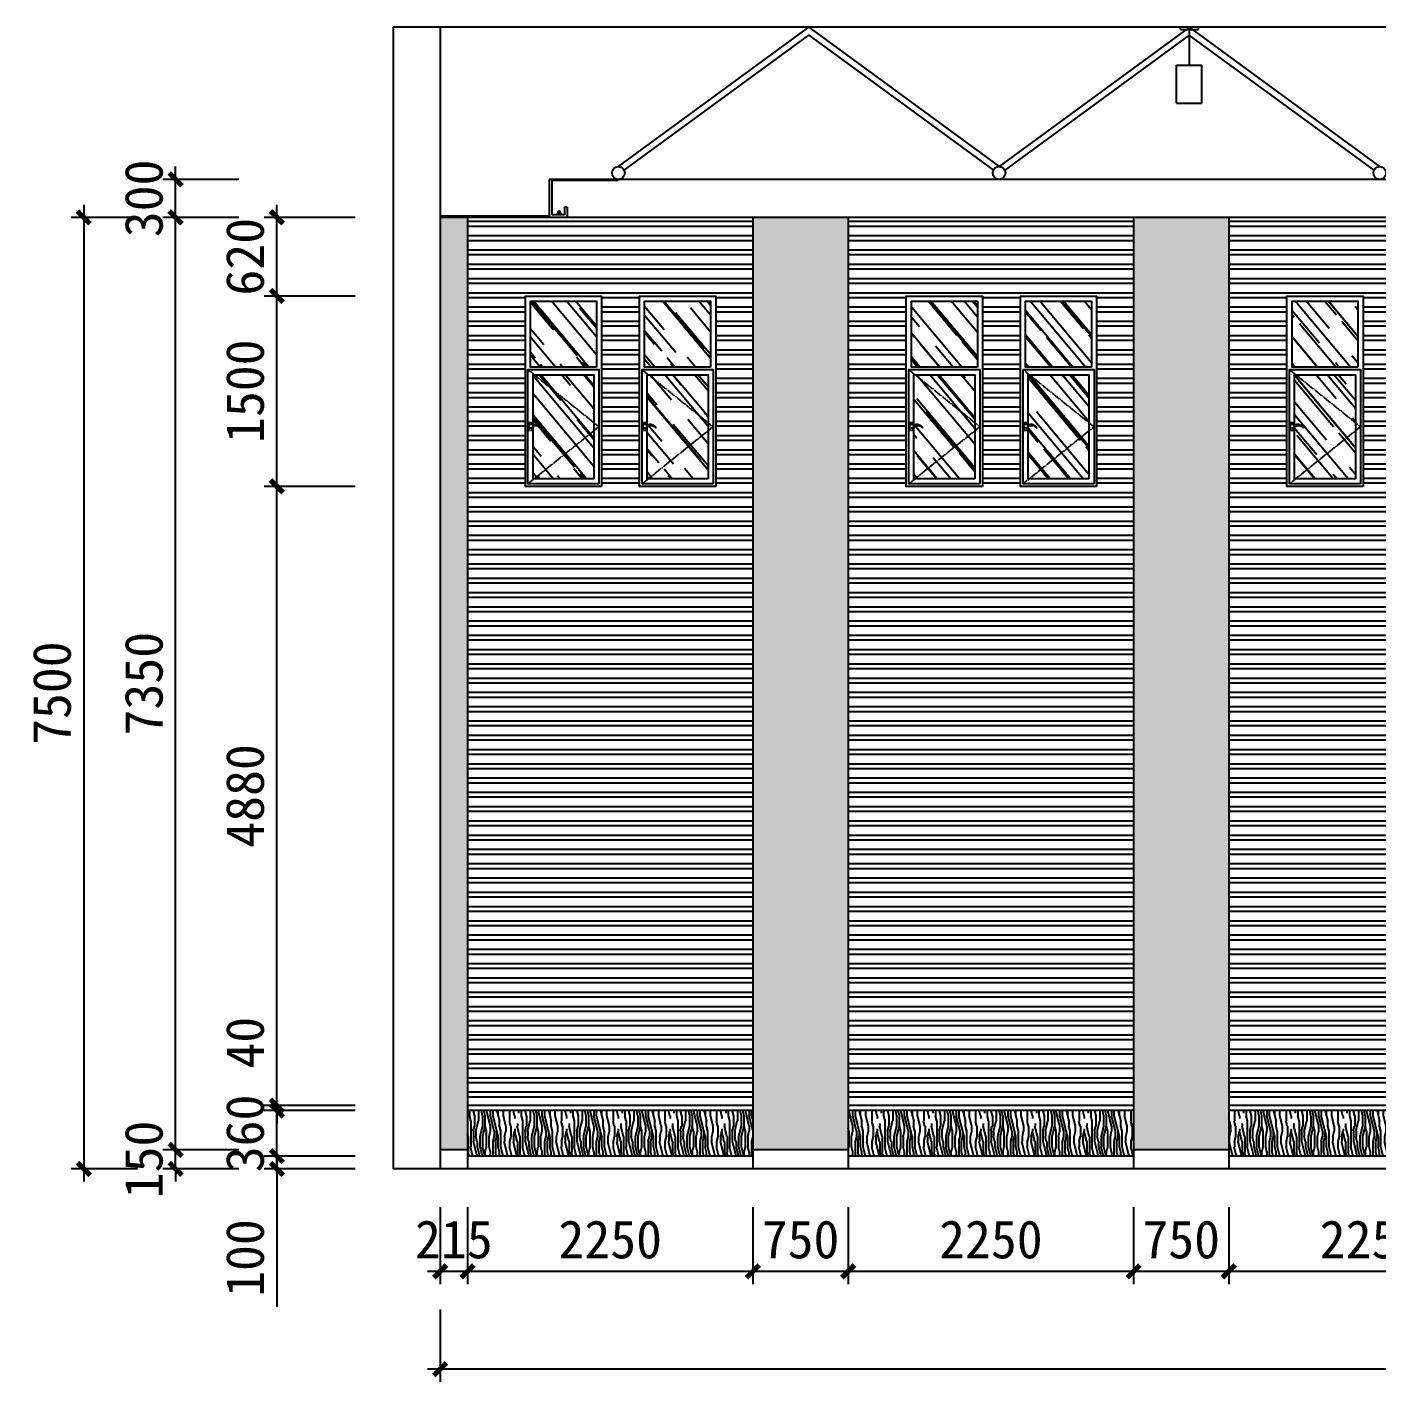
# Model space of a CAD drawing. Header units: millimetres. Extents: x -150677 to 588340, y -254013 to 149700.
# Drawn here: x 193259 to 203897, y -31432 to -20754 of the extents above; entities that cross this region are included whole.
import ezdxf

# ---------------------------------------------------------------- set-up
doc = ezdxf.new("R2010")
doc.units = ezdxf.units.MM
doc.header["$LTSCALE"] = 10
doc.header["$MEASUREMENT"] = 0
doc.linetypes.add('DASH', pattern=[0.35, 0.25, -0.1])
doc.linetypes.add('HIDDEN', pattern=[0.375, 0.25, -0.125])
for name, color, linetype in [('2-Ba顶面轮廓', 4, 'Continuous'), ('2-Da地拼', 4, 'Continuous'), ('9-ELa粗', 2, 'Continuous'), ('9-ELd细', 8, 'Continuous'), ('9-ELf填充', 251, 'Continuous'), ('ceiling-light', 2, 'Continuous'), ('E-Elevation(立面图层)', 134, 'Continuous'), ('HAT【填充】', 8, 'Continuous')]:
    doc.layers.add(name, color=color, linetype=linetype)
doc.styles.get("Standard").update_dxf_attribs({"font": ''})
doc.styles.get('Standard').set_extended_font_data('SimSun')
doc.dimstyles.new('DIMN100', dxfattribs={"dimtxt": 300, "dimasz": 100, "dimexe": 100, "dimexo": 300, "dimgap": 100, "dimtad": 1, "dimdec": 0, "dimtxsty": 'Standard', "dimblk": 'ARCHTICK', "dimcen": 2.5, "dimdle": 100, "dimclrd": 8, "dimclre": 8, "dimclrt": 96, "dimadec": 0, "dimazin": 0, "dimtfac": 1, "dimtdec": 0, "dimtmove": 0, "dimatfit": 3, "dimldrblk": 'DOT', "dimfxl": 100, "dimarcsym": 0})

# ---------------------------------------------------------------- blocks, each defined once
blk = doc.blocks.new('A$C03C100C5')
at = {"color": 8, "linetype": 'HIDDEN', "ltscale": 0.001}
for p, q in [((2, 23, 0), (28, 23, 0)), ((15, 12, 0), (15, 34, 0))]:
    blk.add_line(p, q, dxfattribs=at)
at = {"ltscale": 0.2}
for p, q in [((5, 23, 0), (5, 11, 0)), ((25, 23, 0), (25, 11, 0))]:
    blk.add_line(p, q, dxfattribs=at)
at = {"ltscale": 0.2, "elevation": 0}
blk.add_lwpolyline([(30, 0), (30, 11), (0, 11), (0, 0)], close=True, dxfattribs=at)
at = {"ltscale": 0.2}
blk.add_circle((15, 23, 0), 7.88, dxfattribs=at)
blk.add_arc((15, 23, 0), 9.63, 356.8047, 183.1953, dxfattribs=at)
blk = doc.blocks.new('A$C68075832')
at = {"layer": 'E-Elevation(立面图层)', "color": 251, "ltscale": 200}
for p, q in [((-172, 1200), (-32, 1200)), ((-172, 1180), (-172, 1200)), ((-32, 1180), (-172, 1180)), ((-102, 900), (-102, 1180)), ((-32, 1180), (-32, 1200))]:
    blk.add_line(p, q, dxfattribs=at)
at = {"layer": 'E-Elevation(立面图层)', "ltscale": 200}
for p, q in [((0, 900), (-199, 900)), ((-199, 600), (-199, 900)), ((0, 600), (0, 900)), ((0, 600), (-199, 600))]:
    blk.add_line(p, q, dxfattribs=at)
blk = doc.blocks.new('A$C3D6C2CD6')
h = blk.add_hatch()
h.set_pattern_fill('木材', color=251, scale=50, style=0)
h.set_pattern_definition([(50, (40, 940), (129.62, 465.617), [3000, -400, 1000, -200]), (50, (306, 1040), (-332.33, 17.77), [600, -66, 1200, -150]), (50, (140, 1110), (565.85, 882.82), [1600, -280, 800, -200])])
h.paths.add_polyline_path([(40, 940), (560, 940), (560, 1460), (40, 1460)])
h = blk.add_hatch()
h.set_pattern_fill('木材', color=251, scale=50, style=0)
h.set_pattern_definition([(50, (60, 60), (129.618, 465.617), [3000, -400, 1000, -200]), (50, (326, 160), (-332.325, 17.77), [600, -66, 1200, -150]), (50, (160, 230), (565.85, 882.82), [1600, -280, 800, -200])])
h.paths.add_polyline_path([(60, 60), (540, 60), (540, 880), (60, 880)])
at = {"color": 8, "linetype": 'DASH'}
for points in [[(580, 920), (20, 470), (580, 20)], [(545, 485), (545, 502), (575, 502), (575, 442), (545, 442), (545, 466)]]:
    blk.add_lwpolyline(points, dxfattribs=at)
blk.add_lwpolyline([(543, 482, -0.472973), (570, 486, -1.045197), (547, 464, 0.471233), (471, 460, -0.474255), (543, 482, -0.303304)], format="xyb", dxfattribs=at)
at = {"layer": '2-Ba顶面轮廓'}
blk.add_lwpolyline([(0, 0), (600, 0), (600, 1500), (0, 1500)], close=True, dxfattribs=at)
at = {"layer": '9-ELd细'}
for points in [[(40, 940), (560, 940), (560, 1460), (40, 1460)], [(20, 20), (580, 20), (580, 920), (20, 920)], [(60, 60), (540, 60), (540, 880), (60, 880)]]:
    blk.add_lwpolyline(points, close=True, dxfattribs=at)
blk = doc.blocks.new('A$C16496DF1')
at = {"layer": '9-ELf填充'}
h = blk.add_hatch(dxfattribs=at)
h.set_pattern_fill('ANSI32', color=251, scale=300, angle=135, style=0)
h.set_pattern_definition([(180, (1326, 400), (-2e-14, -112.5), []), (180, (1288.5, 437.5), (-2e-14, -112.5), [])])
h.paths.add_polyline_path([(0, 7400), (-100, 7400), (-100, 400), (0, 400)])
h.paths.add_polyline_path([(2150, 7400), (2050, 7400), (2050, 400), (2150, 400)])
h.paths.add_polyline_path([(2050, 7400), (0, 7400), (0, 400), (2050, 400)])
h.paths.add_polyline_path([(1092, 5280), (1092, 6780), (1692, 6780), (1692, 5280)], flags=16)
h.paths.add_polyline_path([(792, 5280), (192, 5280), (192, 6780), (792, 6780)], flags=16)
at = {"layer": 'HAT【填充】'}
h = blk.add_hatch(dxfattribs=at)
h.set_pattern_fill('木纹', color=251, scale=20, angle=90, style=0)
h.set_pattern_definition([(90, (0, 0), (-408, 2e-14), [81.6, -122.4, 40.8, -163.2]), (90, (-10.2, 285.6), (-408, 2e-14), [81.6, -326.4]), (90, (-30.6, 244.8), (-408, 2e-14), [40.8, -367.2]), (90, (-40.8, 20.4), (-408, 2e-14), [20.4, -285.6, 20.4, -81.6]), (90, (-61.2, 163.2), (-408, 2e-14), [81.6, -122.4, 20.4, -183.6]), (90, (-71.4, 61.2), (-408, 2e-14), [61.2, -346.8]), (90, (-81.6, 163.2), (-408, 2e-14), [122.4, -285.6]), (90, (-91.8, 40.8), (-408, 2e-14), [81.6, -326.4]), (90, (-102, 204), (-408, 2e-14), [204, -204]), (90, (-122.4, 81.6), (-408, 2e-14), [40.8, -122.4, 81.6, -163.2]), (90, (-132.6, 367.2), (-408, 2e-14), [81.6, -326.4]), (90, (-142.8, 285.6), (-408, 2e-14), [40.8, -367.2]), (90, (-153, 204), (-408, 2e-14), [40.8, -367.2]), (90, (-163.2, 1e-14), (-408, 2e-14), [81.6, -326.4]), (90, (-173.4, 204), (-408, 2e-14), [81.6, -326.4]), (90, (-193.8, 204), (-408, 2e-14), [81.6, -81.6, 81.6, -163.2]), (90, (-214.2, 122.4), (-408, 2e-14), [40.8, -204, 81.6, -81.6]), (90, (-224.4, 204), (-408, 2e-14), [122.4, -285.6]), (90, (-244.8, 204), (-408, 2e-14), [81.6, -326.4]), (90, (-255, 40.8), (-408, 2e-14), [122.4, -163.2, 40.8, -81.6]), (90, (-275.4, 40.8), (-408, 2e-14), [204, -204]), (90, (-285.6, 285.6), (-408, 2e-14), [40.8, -367.2]), (90, (-295.8, 163.2), (-408, 2e-14), [81.6, -326.4]), (90, (-306, 81.6), (-408, 2e-14), [40.8, -163.2, 40.8, -163.2]), (90, (-316.2, 40.8), (-408, 2e-14), [40.8, -122.4, 81.6, -163.2]), (90, (-326.4, 122.4), (-408, 2e-14), [40.8, -204, 40.8, -122.4]), (90, (-336.6, 204), (-408, 2e-14), [122.4, -285.6]), (90, (-357, 40.8), (-408, 2e-14), [81.6, -326.4]), (90, (-367.2, 244.8), (-408, 2e-14), [40.8, -367.2]), (90, (-377.4, 326.4), (-408, 2e-14), [40.8, -367.2]), (104.036, (-30.6, 285.6), (-1e-06, 408), [42.024, -1640.203]), (104.036, (-122.4, 326.4), (-1e-06, 408), [42.024, -1640.203]), (104.0362, (-367.2, 285.6), (-1e-06, 408), [42.024, -1640.203]), (104.0362, (-214.2, 163.2), (-1e-06, 408), [42.024, -1640.203]), (104.0362, (-275.4, 244.8), (-1e-06, 408), [42.024, -1640.203]), (104.0362, (-244.8, 285.6), (-1e-06, 408), [42.024, -1640.203]), (104.0362, (-316.2, 81.6), (-1e-06, 408), [42.024, -1640.203]), (104.0362, (-295.8, 244.8), (-1e-06, 408), [42.024, -1640.203]), (104.036, (-142.8, 326.4), (-1e-06, 408), [84.05, -1598.18]), (104.0362, (-173.4, 285.6), (-1e-06, 408), [84.05, -1598.18]), (104.0362, (-193.8, 285.6), (-1e-06, 408), [84.05, -1598.18]), (255.964, (-61.2, 163.2), (-1e-08, -408), [42.024, -84.048, 42.024, -1514.13]), (255.964, (-122.4, 81.6), (-1e-08, -408), [42.024, -1640.203]), (255.9638, (-306, 81.6), (-1e-08, -408), [84.05, -1598.18]), (284.036, (-10.2, 285.6), (1e-06, -408), [42.024, -1640.203]), (75.964, (-10.2, 367.2), (1e-08, 408), [42.024, -1640.203]), (75.964, (-153, 244.8), (1e-08, 408), [42.024, -1640.203]), (75.9638, (-224.4, 326.4), (1e-08, 408), [42.024, -1640.203]), (75.9638, (-255, 163.2), (1e-08, 408), [42.024, -1640.203]), (75.9638, (-306, 122.4), (1e-08, 408), [42.024, -1640.203]), (75.9638, (-326.4, 163.2), (1e-08, 408), [42.024, -1640.203]), (75.9638, (-255, 163.2), (1e-08, 408), [42.024, -1640.203]), (75.9638, (-316.2, 285.6), (1e-08, 408), [168.096, -1514.13]), (75.964, (-40.8, 40.8), (1e-08, 408), [168.096, -1514.13]), (75.964, (-71.4, 81.6), (1e-08, 408), [168.096, -1514.13]), (75.964, (-91.8, 122.4), (1e-08, 408), [42.024, -84.048, 84.048, -1472.107]), (75.964, (-122.4, 122.4), (1e-08, 408), [84.048, -84.048, 84.048, -1430.083]), (75.9638, (-163.2, 81.6), (1e-08, 408), [168.096, -1514.13]), (75.9638, (-193.8, 40.8), (1e-08, 408), [168.096, -1514.13]), (75.9638, (-214.2, 40.8), (1e-08, 408), [168.096, -1514.13]), (75.9638, (-336.6, 326.4), (1e-08, 408), [42.024, -1640.203]), (75.9638, (-377.4, 367.2), (-8e-05, 408), [84.048, -1598.18]), (75.9638, (-357, 122.4), (-8e-05, 408), [84.048, -1598.18]), (75.964, (5e-15, 81.6), (-7e-06, 408), [168.096, -1514.13]), (75.9638, (-285.6, 326.4), (-7e-06, 408), [126.07, -1556.155]), (75.9638, (-255, 367.2), (-7e-06, 408), [252.144, -1430.083])])
h.paths.add_polyline_path([(2150, 360), (2050, 360), (2050, 0), (2150, 0)])
h.paths.add_polyline_path([(0, 360), (-100, 360), (-100, 0), (0, 0)])
h.paths.add_polyline_path([(2050, 360), (0, 360), (0, 0), (2050, 0)])
at = {"layer": '2-Da地拼'}
for p, q in [((-100, 400), (2150, 400)), ((-100, 360), (2150, 360)), ((-100, 0), (2150, 0))]:
    blk.add_line(p, q, dxfattribs=at)
blk = doc.blocks.new('A$C26E901EB')
at = {"layer": '9-ELf填充'}
h = blk.add_hatch(dxfattribs=at)
h.set_pattern_fill('木纹02', color=256, scale=100, angle=90, style=0)
h.set_pattern_definition([(90, (77426.86, -29654), (-400, 2e-14), [80, -120, 40, -160]), (90, (77416.86, -29374), (-400, 2e-14), [80, -320]), (90, (77396.86, -29414), (-400, 2e-14), [40, -360]), (90, (77386.86, -29634), (-400, 2e-14), [20, -280, 20, -80]), (90, (77366.86, -29494), (-400, 2e-14), [80, -120, 20, -180]), (90, (77356.86, -29594), (-400, 2e-14), [60, -340]), (90, (77346.86, -29494), (-400, 2e-14), [120, -280]), (90, (77336.86, -29614), (-400, 2e-14), [80, -320]), (90, (77326.86, -29454), (-400, 2e-14), [200, -200]), (90, (77306.86, -29574), (-400, 2e-14), [40, -120, 80, -160]), (90, (77296.86, -29294), (-400, 2e-14), [80, -320]), (90, (77286.86, -29374), (-400, 2e-14), [40, -360]), (90, (77276.86, -29454), (-400, 2e-14), [40, -360]), (90, (77266.86, -29654), (-400, 2e-14), [80, -320]), (90, (77256.86, -29454), (-400, 2e-14), [80, -320]), (90, (77236.86, -29454), (-400, 2e-14), [80, -80, 80, -160]), (90, (77216.86, -29534), (-400, 2e-14), [40, -200, 80, -80]), (90, (77206.86, -29454), (-400, 2e-14), [120, -280]), (90, (77186.86, -29454), (-400, 2e-14), [80, -320]), (90, (77176.86, -29614), (-400, 2e-14), [120, -160, 40, -80]), (90, (77156.86, -29614), (-400, 2e-14), [200, -200]), (90, (77146.86, -29374), (-400, 2e-14), [40, -360]), (90, (77136.86, -29494), (-400, 2e-14), [80, -320]), (90, (77126.86, -29574), (-400, 2e-14), [40, -160, 40, -160]), (90, (77116.86, -29614), (-400, 2e-14), [40, -120, 80, -160]), (90, (77106.86, -29534), (-400, 2e-14), [40, -200, 40, -120]), (90, (77096.86, -29454), (-400, 2e-14), [120, -280]), (90, (77076.86, -29614), (-400, 2e-14), [80, -320]), (90, (77066.86, -29414), (-400, 2e-14), [40, -360]), (90, (77056.86, -29334), (-400, 2e-14), [40, -360]), (104.03624, (77396.86, -29374), (1e-08, 400), [41.2, -1608.0422]), (104.03624, (77306.86, -29334), (1e-08, 400), [41.2, -1608.0422]), (104.03624, (77066.86, -29374), (1e-08, 400), [41.2, -1608.0422]), (104.03624, (77216.86, -29494), (1e-08, 400), [41.2, -1608.0422]), (104.03624, (77156.86, -29414), (1e-08, 400), [41.2, -1608.0422]), (104.03624, (77186.86, -29374), (1e-08, 400), [41.2, -1608.0422]), (104.03624, (77116.86, -29574), (1e-08, 400), [41.2, -1608.0422]), (104.03624, (77136.86, -29414), (1e-08, 400), [41.2, -1608.0422]), (104.03624, (77286.86, -29334), (1e-08, 400), [82.4, -1566.8422]), (104.03624, (77256.86, -29374), (1e-08, 400), [82.4, -1566.8422]), (104.03624, (77236.86, -29374), (1e-08, 400), [82.4, -1566.8422]), (255.96376, (77366.86, -29494), (1e-08, -400), [41.2, -82.4, 41.2, -1484.4422]), (255.96376, (77306.86, -29574), (1e-08, -400), [41.2, -1608.0422]), (255.96376, (77126.86, -29574), (1e-08, -400), [82.4, -1566.8422]), (284.03624, (77416.86, -29374), (-1e-08, -400), [41.2, -1608.0422]), (75.96376, (77416.86, -29294), (-1e-08, 400), [41.2, -1608.0422]), (75.96376, (77276.86, -29414), (-1e-08, 400), [41.2, -1608.0422]), (75.96376, (77206.86, -29334), (-1e-08, 400), [41.2, -1608.0422]), (75.96376, (77176.86, -29494), (-1e-08, 400), [41.2, -1608.0422]), (75.96376, (77126.86, -29534), (-1e-08, 400), [41.2, -1608.0422]), (75.96376, (77106.86, -29494), (-1e-08, 400), [41.2, -1608.0422]), (75.96376, (77176.86, -29494), (-1e-08, 400), [41.2, -1608.0422]), (75.96376, (77116.86, -29374), (-1e-08, 400), [164.8, -1484.4422]), (75.96376, (77386.86, -29614), (-1e-08, 400), [164.8, -1484.4422]), (75.96376, (77356.86, -29574), (-1e-08, 400), [164.8, -1484.4422]), (75.96376, (77336.86, -29534), (-1e-08, 400), [41.2, -82.4, 82.4, -1443.2422]), (75.96376, (77306.86, -29534), (-1e-08, 400), [82.4, -82.4, 82.4, -1402.0422]), (75.96376, (77266.86, -29574), (-1e-08, 400), [164.8, -1484.4422]), (75.96376, (77236.86, -29614), (-1e-08, 400), [164.8, -1484.4422]), (75.96376, (77216.86, -29614), (-1e-08, 400), [164.8, -1484.4422]), (75.96376, (77096.86, -29334), (-1e-08, 400), [41.2, -1608.0422]), (75.96377, (77056.86, -29294), (-8e-05, 400), [82.4, -1566.8422]), (75.96377, (77076.86, -29534), (-8e-05, 400), [82.4, -1566.8422]), (75.96376, (77426.86, -29574), (-7e-06, 400), [164.8, -1484.4422]), (75.96376, (77146.86, -29334), (-7e-06, 400), [123.6, -1525.6422]), (75.96376, (77176.86, -29294), (-7e-06, 400), [247.2, -1402.0422])])
h.paths.add_polyline_path([(750, 0), (750, 7350), (0, 7350), (0, 0)])
at = {"layer": '2-Da地拼'}
blk.add_line((0, 0), (750, 0), dxfattribs=at)
blk = doc.blocks.new('_ArchTick')
at = {"color": 0, "linetype": 'ByBlock', "const_width": 0.4}
blk.add_lwpolyline([(-0.5, -0.5), (0.5, 0.5)], dxfattribs=at)
blk = doc.blocks.new('*D1305')
at = {"layer": '2-Ba顶面轮廓', "color": 8, "lineweight": -2, "transparency": 16777216}
for p, q in [((202729.14083, -30054), (202729.14083, -30661)), ((204979.14083, -30054), (204979.14083, -30661)), ((205079.14083, -30561), (202629.14083, -30561))]:
    blk.add_line(p, q, dxfattribs=at)
at = {"layer": 'Defpoints', "color": 0, "transparency": 16777216}
for p in [(202729.14083, -29754), (204979.14083, -29754), (202729.14083, -30561)]:
    blk.add_point(p, dxfattribs=at)
at = {"layer": '2-Ba顶面轮廓', "color": 8, "lineweight": -2, "transparency": 16777216, "xscale": 100, "yscale": 100, "zscale": 100, "rotation": 180}
blk.add_blockref('_ArchTick', (202729.14083, -30561), dxfattribs=at)
at = {"layer": '2-Ba顶面轮廓', "color": 8, "lineweight": -2, "transparency": 16777216, "xscale": 100, "yscale": 100, "zscale": 100}
blk.add_blockref('_ArchTick', (204979.14083, -30561), dxfattribs=at)
at = {"layer": '2-Ba顶面轮廓', "color": 96, "transparency": 16777216, "insert": (203854.14083, -30311), "char_height": 300, "attachment_point": 5}
blk.add_mtext('2250', dxfattribs=at)
blk = doc.blocks.new('_DOT')
at = {"color": 0, "linetype": 'ByBlock'}
blk.add_line((-0.35, 0), (-1, 0), dxfattribs=at)
at = {"color": 0, "linetype": 'ByBlock', "const_width": 0.35}
blk.add_lwpolyline([(-0.175, 0, 1), (0.175, 0, 1)], format="xyb", close=True, dxfattribs=at)
blk = doc.blocks.new('*D1306')
at = {"layer": '2-Ba顶面轮廓', "color": 8, "lineweight": -2, "transparency": 16777216}
for p, q in [((201979.14083, -30054), (201979.14083, -30661)), ((202729.14083, -30054), (202729.14083, -30661)), ((202829.14083, -30561), (201879.14083, -30561))]:
    blk.add_line(p, q, dxfattribs=at)
at = {"layer": 'Defpoints', "color": 0, "transparency": 16777216}
for p in [(201979.14083, -29754), (202729.14083, -29754), (201979.14083, -30561)]:
    blk.add_point(p, dxfattribs=at)
at = {"layer": '2-Ba顶面轮廓', "color": 8, "lineweight": -2, "transparency": 16777216, "xscale": 100, "yscale": 100, "zscale": 100, "rotation": 180}
blk.add_blockref('_ArchTick', (201979.14083, -30561), dxfattribs=at)
at = {"layer": '2-Ba顶面轮廓', "color": 8, "lineweight": -2, "transparency": 16777216, "xscale": 100, "yscale": 100, "zscale": 100}
blk.add_blockref('_ArchTick', (202729.14083, -30561), dxfattribs=at)
at = {"layer": '2-Ba顶面轮廓', "color": 96, "transparency": 16777216, "insert": (202354.14083, -30311), "char_height": 300, "attachment_point": 5}
blk.add_mtext('750', dxfattribs=at)
blk = doc.blocks.new('*D1307')
at = {"layer": '2-Ba顶面轮廓', "color": 8, "lineweight": -2, "transparency": 16777216}
for p, q in [((199729.14083, -30054), (199729.14083, -30661)), ((201979.14083, -30054), (201979.14083, -30661)), ((202079.14083, -30561), (199629.14083, -30561))]:
    blk.add_line(p, q, dxfattribs=at)
at = {"layer": 'Defpoints', "color": 0, "transparency": 16777216}
for p in [(199729.14083, -29754), (201979.14083, -29754), (199729.14083, -30561)]:
    blk.add_point(p, dxfattribs=at)
at = {"layer": '2-Ba顶面轮廓', "color": 8, "lineweight": -2, "transparency": 16777216, "xscale": 100, "yscale": 100, "zscale": 100, "rotation": 180}
blk.add_blockref('_ArchTick', (199729.14083, -30561), dxfattribs=at)
at = {"layer": '2-Ba顶面轮廓', "color": 8, "lineweight": -2, "transparency": 16777216, "xscale": 100, "yscale": 100, "zscale": 100}
blk.add_blockref('_ArchTick', (201979.14083, -30561), dxfattribs=at)
at = {"layer": '2-Ba顶面轮廓', "color": 96, "transparency": 16777216, "insert": (200854.14083, -30311), "char_height": 300, "attachment_point": 5}
blk.add_mtext('2250', dxfattribs=at)
blk = doc.blocks.new('*D1308')
at = {"layer": '2-Ba顶面轮廓', "color": 8, "lineweight": -2, "transparency": 16777216}
for p, q in [((198979.14083, -30054), (198979.14083, -30661)), ((199729.14083, -30054), (199729.14083, -30661)), ((199829.14083, -30561), (198879.14083, -30561))]:
    blk.add_line(p, q, dxfattribs=at)
at = {"layer": 'Defpoints', "color": 0, "transparency": 16777216}
for p in [(198979.14083, -29754), (199729.14083, -29754), (198979.14083, -30561)]:
    blk.add_point(p, dxfattribs=at)
at = {"layer": '2-Ba顶面轮廓', "color": 8, "lineweight": -2, "transparency": 16777216, "xscale": 100, "yscale": 100, "zscale": 100, "rotation": 180}
blk.add_blockref('_ArchTick', (198979.14083, -30561), dxfattribs=at)
at = {"layer": '2-Ba顶面轮廓', "color": 8, "lineweight": -2, "transparency": 16777216, "xscale": 100, "yscale": 100, "zscale": 100}
blk.add_blockref('_ArchTick', (199729.14083, -30561), dxfattribs=at)
at = {"layer": '2-Ba顶面轮廓', "color": 96, "transparency": 16777216, "insert": (199354.14083, -30311), "char_height": 300, "attachment_point": 5}
blk.add_mtext('750', dxfattribs=at)
blk = doc.blocks.new('*D1309')
at = {"layer": '2-Ba顶面轮廓', "color": 8, "lineweight": -2, "transparency": 16777216}
for p, q in [((196729.14083, -30054), (196729.14083, -30661)), ((198979.14083, -30054), (198979.14083, -30661)), ((199079.14083, -30561), (196629.14083, -30561))]:
    blk.add_line(p, q, dxfattribs=at)
at = {"layer": 'Defpoints', "color": 0, "transparency": 16777216}
for p in [(196729.14083, -29754), (198979.14083, -29754), (196729.14083, -30561)]:
    blk.add_point(p, dxfattribs=at)
at = {"layer": '2-Ba顶面轮廓', "color": 8, "lineweight": -2, "transparency": 16777216, "xscale": 100, "yscale": 100, "zscale": 100, "rotation": 180}
blk.add_blockref('_ArchTick', (196729.14083, -30561), dxfattribs=at)
at = {"layer": '2-Ba顶面轮廓', "color": 8, "lineweight": -2, "transparency": 16777216, "xscale": 100, "yscale": 100, "zscale": 100}
blk.add_blockref('_ArchTick', (198979.14083, -30561), dxfattribs=at)
at = {"layer": '2-Ba顶面轮廓', "color": 96, "transparency": 16777216, "insert": (197854.14083, -30311), "char_height": 300, "attachment_point": 5}
blk.add_mtext('2250', dxfattribs=at)
blk = doc.blocks.new('*D1310')
at = {"layer": '2-Ba顶面轮廓', "color": 8, "lineweight": -2, "transparency": 16777216}
for p, q in [((196514.14083, -30054), (196514.14083, -30661)), ((196729.14083, -30054), (196729.14083, -30661)), ((196829.14083, -30561), (196414.14083, -30561))]:
    blk.add_line(p, q, dxfattribs=at)
at = {"layer": 'Defpoints', "color": 0, "transparency": 16777216}
for p in [(196514.14083, -29754), (196729.14083, -29754), (196514.14083, -30561)]:
    blk.add_point(p, dxfattribs=at)
at = {"layer": '2-Ba顶面轮廓', "color": 8, "lineweight": -2, "transparency": 16777216, "xscale": 100, "yscale": 100, "zscale": 100, "rotation": 180}
blk.add_blockref('_ArchTick', (196514.14083, -30561), dxfattribs=at)
at = {"layer": '2-Ba顶面轮廓', "color": 8, "lineweight": -2, "transparency": 16777216, "xscale": 100, "yscale": 100, "zscale": 100}
blk.add_blockref('_ArchTick', (196729.14083, -30561), dxfattribs=at)
at = {"layer": '2-Ba顶面轮廓', "color": 96, "transparency": 16777216, "insert": (196621.64083, -30311), "char_height": 300, "attachment_point": 5}
blk.add_mtext('215', dxfattribs=at)
blk = doc.blocks.new('*D1311')
at = {"layer": '2-Ba顶面轮廓', "color": 8, "lineweight": -2, "transparency": 16777216}
for p, q in [((196514.14083, -30861), (196514.14083, -31432.5)), ((235104.14083, -30861), (235104.14083, -31432.5)), ((235204.14083, -31332.5), (196414.14083, -31332.5))]:
    blk.add_line(p, q, dxfattribs=at)
at = {"layer": 'Defpoints', "color": 0, "transparency": 16777216}
for p in [(196514.14083, -30561), (235104.14083, -30561), (196514.14083, -31332.5)]:
    blk.add_point(p, dxfattribs=at)
at = {"layer": '2-Ba顶面轮廓', "color": 8, "lineweight": -2, "transparency": 16777216, "xscale": 100, "yscale": 100, "zscale": 100, "rotation": 180}
blk.add_blockref('_ArchTick', (196514.14083, -31332.5), dxfattribs=at)
at = {"layer": '2-Ba顶面轮廓', "color": 8, "lineweight": -2, "transparency": 16777216, "xscale": 100, "yscale": 100, "zscale": 100}
blk.add_blockref('_ArchTick', (235104.14083, -31332.5), dxfattribs=at)
at = {"layer": '2-Ba顶面轮廓', "color": 96, "transparency": 16777216, "insert": (215809.14083, -31082.5), "char_height": 300, "attachment_point": 5}
blk.add_mtext('38590', dxfattribs=at)
blk = doc.blocks.new('*D1312')
at = {"layer": '2-Ba顶面轮廓', "color": 8, "lineweight": -2, "transparency": 16777216}
for p, q in [((194429, -29604), (194429, -29504)), ((194927, -29604), (194329, -29604)), ((194429, -29754), (194429, -29604)), ((194927, -29754), (194329, -29754)), ((194429, -29754), (194429, -29854))]:
    blk.add_line(p, q, dxfattribs=at)
at = {"layer": 'Defpoints', "color": 0, "transparency": 16777216}
for p in [(194429, -29604), (195227, -29604), (195227, -29754)]:
    blk.add_point(p, dxfattribs=at)
at = {"layer": '2-Ba顶面轮廓', "color": 8, "lineweight": -2, "transparency": 16777216, "xscale": 100, "yscale": 100, "zscale": 100}
for p, rotation in [((194429, -29604), 270), ((194429, -29754), 90)]:
    blk.add_blockref('_ArchTick', p, dxfattribs=dict(at, rotation=rotation))
at = {"layer": '2-Ba顶面轮廓', "color": 96, "transparency": 16777216, "insert": (194179, -29679), "char_height": 300, "attachment_point": 5, "rotation": 90}
blk.add_mtext('150', dxfattribs=at)
blk = doc.blocks.new('*D1313')
at = {"layer": '2-Ba顶面轮廓', "color": 8, "lineweight": -2, "transparency": 16777216}
for p, q in [((194429, -29704), (194429, -22154)), ((194927, -22254), (194329, -22254)), ((194927, -29604), (194329, -29604))]:
    blk.add_line(p, q, dxfattribs=at)
at = {"layer": 'Defpoints', "color": 0, "transparency": 16777216}
for p in [(194429, -22254), (195227, -22254), (195227, -29604)]:
    blk.add_point(p, dxfattribs=at)
at = {"layer": '2-Ba顶面轮廓', "color": 8, "lineweight": -2, "transparency": 16777216, "xscale": 100, "yscale": 100, "zscale": 100}
for p, rotation in [((194429, -22254), 90), ((194429, -29604), 270)]:
    blk.add_blockref('_ArchTick', p, dxfattribs=dict(at, rotation=rotation))
at = {"layer": '2-Ba顶面轮廓', "color": 96, "transparency": 16777216, "insert": (194179, -25929), "char_height": 300, "attachment_point": 5, "rotation": 90}
blk.add_mtext('7350', dxfattribs=at)
blk = doc.blocks.new('*D1314')
at = {"layer": '2-Ba顶面轮廓', "color": 8, "lineweight": -2, "transparency": 16777216}
for p, q in [((194429.35917, -22354), (194429.35917, -21854)), ((194927, -21954), (194329.35917, -21954)), ((194927, -22254), (194329.35917, -22254))]:
    blk.add_line(p, q, dxfattribs=at)
at = {"layer": 'Defpoints', "color": 0, "transparency": 16777216}
for p in [(194429.35917, -21954), (195227, -21954), (195227, -22254)]:
    blk.add_point(p, dxfattribs=at)
at = {"layer": '2-Ba顶面轮廓', "color": 8, "lineweight": -2, "transparency": 16777216, "xscale": 100, "yscale": 100, "zscale": 100}
for p, rotation in [((194429.35917, -21954), 90), ((194429.35917, -22254), 270)]:
    blk.add_blockref('_ArchTick', p, dxfattribs=dict(at, rotation=rotation))
at = {"layer": '2-Ba顶面轮廓', "color": 96, "transparency": 16777216, "insert": (194179.35917, -22104), "char_height": 300, "attachment_point": 5, "rotation": 90}
blk.add_mtext('300', dxfattribs=at)
blk = doc.blocks.new('*D1325')
at = {"layer": '2-Ba顶面轮廓', "color": 8, "lineweight": -2, "transparency": 16777216}
for p, q in [((195227, -29654), (195227, -29554)), ((195844.14083, -29654), (195127, -29654)), ((195227, -29654), (195227, -29754)), ((195844.14083, -29754), (195127, -29754)), ((195227, -29754), (195227, -30841))]:
    blk.add_line(p, q, dxfattribs=at)
at = {"layer": 'Defpoints', "color": 0, "transparency": 16777216}
for p in [(195227, -29654), (196144.14083, -29654), (196144.14083, -29754)]:
    blk.add_point(p, dxfattribs=at)
at = {"layer": '2-Ba顶面轮廓', "color": 8, "lineweight": -2, "transparency": 16777216, "xscale": 100, "yscale": 100, "zscale": 100}
for p, rotation in [((195227, -29654), 270), ((195227, -29754), 90)]:
    blk.add_blockref('_ArchTick', p, dxfattribs=dict(at, rotation=rotation))
at = {"layer": '2-Ba顶面轮廓', "color": 96, "transparency": 16777216, "insert": (194977, -30456), "char_height": 300, "attachment_point": 5, "rotation": 90}
blk.add_mtext('100', dxfattribs=at)
blk = doc.blocks.new('*D1315')
at = {"layer": '2-Ba顶面轮廓', "color": 8, "lineweight": -2, "transparency": 16777216}
for p, q in [((195227, -29754), (195227, -29194)), ((195844.14083, -29294), (195127, -29294)), ((195844.14083, -29654), (195127, -29654))]:
    blk.add_line(p, q, dxfattribs=at)
at = {"layer": 'Defpoints', "color": 0, "transparency": 16777216}
for p in [(195227, -29294), (196144.14083, -29294), (196144.14083, -29654)]:
    blk.add_point(p, dxfattribs=at)
at = {"layer": '2-Ba顶面轮廓', "color": 8, "lineweight": -2, "transparency": 16777216, "xscale": 100, "yscale": 100, "zscale": 100}
for p, rotation in [((195227, -29294), 90), ((195227, -29654), 270)]:
    blk.add_blockref('_ArchTick', p, dxfattribs=dict(at, rotation=rotation))
at = {"layer": '2-Ba顶面轮廓', "color": 96, "transparency": 16777216, "insert": (194977, -29474), "char_height": 300, "attachment_point": 5, "rotation": 90}
blk.add_mtext('360', dxfattribs=at)
blk = doc.blocks.new('*D1288')
at = {"layer": '2-Ba顶面轮廓', "color": 8, "lineweight": -2, "transparency": 16777216}
for p, q in [((195227, -29254), (195227, -28464)), ((195844.14083, -29254), (195127, -29254)), ((195227, -29294), (195227, -29254)), ((195844.14083, -29294), (195127, -29294)), ((195227, -29294), (195227, -29394))]:
    blk.add_line(p, q, dxfattribs=at)
at = {"layer": 'Defpoints', "color": 0, "transparency": 16777216}
for p in [(195227, -29254), (196144.14083, -29254), (196144.14083, -29294)]:
    blk.add_point(p, dxfattribs=at)
at = {"layer": '2-Ba顶面轮廓', "color": 8, "lineweight": -2, "transparency": 16777216, "xscale": 100, "yscale": 100, "zscale": 100}
for p, rotation in [((195227, -29254), 270), ((195227, -29294), 90)]:
    blk.add_blockref('_ArchTick', p, dxfattribs=dict(at, rotation=rotation))
at = {"layer": '2-Ba顶面轮廓', "color": 96, "transparency": 16777216, "insert": (194977, -28759), "char_height": 300, "attachment_point": 5, "rotation": 90}
blk.add_mtext('40', dxfattribs=at)
blk = doc.blocks.new('*D1289')
at = {"layer": '2-Ba顶面轮廓', "color": 8, "lineweight": -2, "transparency": 16777216}
for p, q in [((195227, -29354), (195227, -24274)), ((195844.14083, -24374), (195127, -24374)), ((195844.14083, -29254), (195127, -29254))]:
    blk.add_line(p, q, dxfattribs=at)
at = {"layer": 'Defpoints', "color": 0, "transparency": 16777216}
for p in [(195227, -24374), (196144.14083, -24374), (196144.14083, -29254)]:
    blk.add_point(p, dxfattribs=at)
at = {"layer": '2-Ba顶面轮廓', "color": 8, "lineweight": -2, "transparency": 16777216, "xscale": 100, "yscale": 100, "zscale": 100}
for p, rotation in [((195227, -24374), 90), ((195227, -29254), 270)]:
    blk.add_blockref('_ArchTick', p, dxfattribs=dict(at, rotation=rotation))
at = {"layer": '2-Ba顶面轮廓', "color": 96, "transparency": 16777216, "insert": (194977, -26814), "char_height": 300, "attachment_point": 5, "rotation": 90}
blk.add_mtext('4880', dxfattribs=at)
blk = doc.blocks.new('*D1290')
at = {"layer": '2-Ba顶面轮廓', "color": 8, "lineweight": -2, "transparency": 16777216}
for p, q in [((195227, -24474), (195227, -22774)), ((195844.14083, -22874), (195127, -22874)), ((195844.14083, -24374), (195127, -24374))]:
    blk.add_line(p, q, dxfattribs=at)
at = {"layer": 'Defpoints', "color": 0, "transparency": 16777216}
for p in [(195227, -22874), (196144.14083, -22874), (196144.14083, -24374)]:
    blk.add_point(p, dxfattribs=at)
at = {"layer": '2-Ba顶面轮廓', "color": 8, "lineweight": -2, "transparency": 16777216, "xscale": 100, "yscale": 100, "zscale": 100}
for p, rotation in [((195227, -22874), 90), ((195227, -24374), 270)]:
    blk.add_blockref('_ArchTick', p, dxfattribs=dict(at, rotation=rotation))
at = {"layer": '2-Ba顶面轮廓', "color": 96, "transparency": 16777216, "insert": (194977, -23624), "char_height": 300, "attachment_point": 5, "rotation": 90}
blk.add_mtext('1500', dxfattribs=at)
blk = doc.blocks.new('*D1291')
at = {"layer": '2-Ba顶面轮廓', "color": 8, "lineweight": -2, "transparency": 16777216}
for p, q in [((195227, -22974), (195227, -22154)), ((195844.14083, -22254), (195127, -22254)), ((195844.14083, -22874), (195127, -22874))]:
    blk.add_line(p, q, dxfattribs=at)
at = {"layer": 'Defpoints', "color": 0, "transparency": 16777216}
for p in [(195227, -22254), (196144.14083, -22254), (196144.14083, -22874)]:
    blk.add_point(p, dxfattribs=at)
at = {"layer": '2-Ba顶面轮廓', "color": 8, "lineweight": -2, "transparency": 16777216, "xscale": 100, "yscale": 100, "zscale": 100}
for p, rotation in [((195227, -22254), 90), ((195227, -22874), 270)]:
    blk.add_blockref('_ArchTick', p, dxfattribs=dict(at, rotation=rotation))
at = {"layer": '2-Ba顶面轮廓', "color": 96, "transparency": 16777216, "insert": (194977, -22564), "char_height": 300, "attachment_point": 5, "rotation": 90}
blk.add_mtext('620', dxfattribs=at)
blk = doc.blocks.new('*D1292')
at = {"layer": '2-Ba顶面轮廓', "color": 8, "lineweight": -2, "transparency": 16777216}
for p, q in [((193705.5, -22154), (193705.5, -29854)), ((194129.35917, -22254), (193605.5, -22254)), ((194129.35917, -29754), (193605.5, -29754))]:
    blk.add_line(p, q, dxfattribs=at)
at = {"layer": 'Defpoints', "color": 0, "transparency": 16777216}
for p in [(194429.35917, -22254), (193705.5, -29754), (194429.35917, -29754)]:
    blk.add_point(p, dxfattribs=at)
at = {"layer": '2-Ba顶面轮廓', "color": 8, "lineweight": -2, "transparency": 16777216, "xscale": 100, "yscale": 100, "zscale": 100}
for p, rotation in [((193705.5, -22254), 90), ((193705.5, -29754), 270)]:
    blk.add_blockref('_ArchTick', p, dxfattribs=dict(at, rotation=rotation))
at = {"layer": '2-Ba顶面轮廓', "color": 96, "transparency": 16777216, "insert": (193455.5, -26004), "char_height": 300, "attachment_point": 5, "rotation": 90}
blk.add_mtext('7500', dxfattribs=at)

msp = doc.modelspace()

# ---------------------------------------------------------------- hatches: boundary and pattern name
at = {"layer": '9-ELf填充'}
h = msp.add_hatch(dxfattribs=at)
h.set_pattern_fill('木纹02', color=256, scale=100, angle=90, style=0)
h.set_pattern_definition([(90, (119402.3, -59258), (400, 2e-14), [80, -120, 40, -160]), (90, (119412.3, -58978), (400, 2e-14), [80, -320]), (90, (119432.3, -59018), (400, 2e-14), [40, -360]), (90, (119442.3, -59238), (400, 2e-14), [20, -280, 20, -80]), (90, (119462.3, -59098), (400, 2e-14), [80, -120, 20, -180]), (90, (119472.3, -59198), (400, 2e-14), [60, -340]), (90, (119482.3, -59098), (400, 2e-14), [120, -280]), (90, (119492.3, -59218), (400, 2e-14), [80, -320]), (90, (119502.3, -59058), (400, 2e-14), [200, -200]), (90, (119522.3, -59178), (400, 2e-14), [40, -120, 80, -160]), (90, (119532.3, -58898), (400, 2e-14), [80, -320]), (90, (119542.3, -58978), (400, 2e-14), [40, -360]), (90, (119552.3, -59058), (400, 2e-14), [40, -360]), (90, (119562.3, -59258), (400, 2e-14), [80, -320]), (90, (119572.3, -59058), (400, 2e-14), [80, -320]), (90, (119592.3, -59058), (400, 2e-14), [80, -80, 80, -160]), (90, (119612.3, -59138), (400, 2e-14), [40, -200, 80, -80]), (90, (119622.3, -59058), (400, 2e-14), [120, -280]), (90, (119642.3, -59058), (400, 2e-14), [80, -320]), (90, (119652.3, -59218), (400, 2e-14), [120, -160, 40, -80]), (90, (119672.3, -59218), (400, 2e-14), [200, -200]), (90, (119682.3, -58978), (400, 2e-14), [40, -360]), (90, (119692.3, -59098), (400, 2e-14), [80, -320]), (90, (119702.3, -59178), (400, 2e-14), [40, -160, 40, -160]), (90, (119712.3, -59218), (400, 2e-14), [40, -120, 80, -160]), (90, (119722.3, -59138), (400, 2e-14), [40, -200, 40, -120]), (90, (119732.3, -59058), (400, 2e-14), [120, -280]), (90, (119752.3, -59218), (400, 2e-14), [80, -320]), (90, (119762.3, -59018), (400, 2e-14), [40, -360]), (90, (119772.3, -58938), (400, 2e-14), [40, -360]), (75.96376, (119432.28, -58978), (-1e-08, 400), [41.2, -1608.0422]), (75.96376, (119522.28, -58938), (-1e-08, 400), [41.2, -1608.0422]), (75.96376, (119762.28, -58978), (-1e-08, 400), [41.2, -1608.0422]), (75.96376, (119612.28, -59098), (-1e-08, 400), [41.2, -1608.0422]), (75.96376, (119672.28, -59018), (-1e-08, 400), [41.2, -1608.0422]), (75.96376, (119642.28, -58978), (-1e-08, 400), [41.2, -1608.0422]), (75.96376, (119712.28, -59178), (-1e-08, 400), [41.2, -1608.0422]), (75.96376, (119692.28, -59018), (-1e-08, 400), [41.2, -1608.0422]), (75.96376, (119542.28, -58938), (-1e-08, 400), [82.4, -1566.8422]), (75.96376, (119572.28, -58978), (-1e-08, 400), [82.4, -1566.8422]), (75.96376, (119592.28, -58978), (-1e-08, 400), [82.4, -1566.8422]), (284.03624, (119462.28, -59098), (-1e-08, -400), [41.2, -82.4, 41.2, -1484.4422]), (284.03624, (119522.28, -59178), (-1e-08, -400), [41.2, -1608.0422]), (284.03624, (119702.28, -59178), (-1e-08, -400), [82.4, -1566.8422]), (255.96376, (119412.28, -58978), (1e-08, -400), [41.2, -1608.0422]), (104.03624, (119412.28, -58898), (1e-08, 400), [41.2, -1608.0422]), (104.03624, (119552.28, -59018), (1e-08, 400), [41.2, -1608.0422]), (104.03624, (119622.28, -58938), (1e-08, 400), [41.2, -1608.0422]), (104.03624, (119652.28, -59098), (1e-08, 400), [41.2, -1608.0422]), (104.03624, (119702.28, -59138), (1e-08, 400), [41.2, -1608.0422]), (104.03624, (119722.28, -59098), (1e-08, 400), [41.2, -1608.0422]), (104.03624, (119652.28, -59098), (1e-08, 400), [41.2, -1608.0422]), (104.03624, (119712.28, -58978), (1e-08, 400), [164.8, -1484.4422]), (104.03624, (119442.28, -59218), (1e-08, 400), [164.8, -1484.4422]), (104.03624, (119472.28, -59178), (1e-08, 400), [164.8, -1484.4422]), (104.03624, (119492.28, -59138), (1e-08, 400), [41.2, -82.4, 82.4, -1443.2422]), (104.03624, (119522.28, -59138), (1e-08, 400), [82.4, -82.4, 82.4, -1402.0422]), (104.03624, (119562.28, -59178), (1e-08, 400), [164.8, -1484.4422]), (104.03624, (119592.28, -59218), (1e-08, 400), [164.8, -1484.4422]), (104.03624, (119612.28, -59218), (1e-08, 400), [164.8, -1484.4422]), (104.03624, (119732.28, -58938), (1e-08, 400), [41.2, -1608.0422]), (104.03623, (119772.28, -58898), (8e-05, 400), [82.4, -1566.8422]), (104.03623, (119752.28, -59138), (8e-05, 400), [82.4, -1566.8422]), (104.03624, (119402.28, -59178), (7e-06, 400), [164.8, -1484.4422]), (104.03624, (119682.28, -58938), (7e-06, 400), [123.6, -1525.6422]), (104.03624, (119652.28, -58898), (7e-06, 400), [247.2, -1402.0422])])
h.paths.add_polyline_path([(196729.1, -29604), (196729.1, -22254), (196514.1, -22254), (196514.1, -29604)])

# ---------------------------------------------------------------- linework, layer by layer
at = {"layer": '2-Da地拼'}
for p, q in [((234444.1, -21954), (197374.1, -21954)), ((197374.1, -21954), (197374.1, -22244)), ((197914.1, -21964), (197394.1, -21964)), ((197394.1, -21964), (197394.1, -22234)), ((197914.1, -21954), (197914.1, -21964)), ((197514.1, -22174), (197494.1, -22174)), ((197494.1, -22174), (197494.1, -22234)), ((197514.1, -22174), (197514.1, -22254)), ((197374.1, -22244), (196514.1, -22244)), ((235104.1, -22254), (196514.1, -22254)), ((196729.1, -22254), (196729.1, -29754)), ((197494.1, -22234), (197394.1, -22234)), ((198979.1, -22254), (198979.1, -29754)), ((199729.1, -22254), (199729.1, -29754)), ((201979.1, -22254), (201979.1, -29754)), ((202729.1, -22254), (202729.1, -29754)), ((196729.1, -29604), (196514.1, -29604))]:
    msp.add_line(p, q, dxfattribs=at)
for points in [[(197919.1, -21854), (199419.1, -20754), (200919.1, -21854)], [(197964.4, -21882.8), (199420.5, -20817), (200873.9, -21882.8)], [(203919.1, -21854), (202419.1, -20754), (200919.1, -21854)], [(203873.9, -21882.8), (202417.8, -20817), (200964.4, -21882.8)]]:
    msp.add_lwpolyline(points, dxfattribs=at)
for centre in [(197919.1, -21904), (200919.1, -21904), (203919.1, -21904)]:
    msp.add_circle(centre, 50, dxfattribs=at)
at = {"layer": '9-ELa粗'}
for p, q in [((235304.1, -20754), (196144.1, -20754)), ((196144.1, -20754), (196144.1, -29754)), ((196514.1, -20754), (196514.1, -29754)), ((235304.1, -29754), (196144.1, -29754))]:
    msp.add_line(p, q, dxfattribs=at)

# ---------------------------------------------------------------- block references
at = {"layer": '2-Ba顶面轮廓', "xscale": -1}
for name, p in [('A$C16496DF1', (198879.1, -29654)), ('A$C26E901EB', (199729.1, -29604)), ('A$C16496DF1', (201879.1, -29654)), ('A$C26E901EB', (202729.1, -29604)), ('A$C16496DF1', (204879.1, -29654)), ('A$C3D6C2CD6', (197785.7, -24374)), ('A$C3D6C2CD6', (198685.7, -24374)), ('A$C3D6C2CD6', (200787.5, -24374)), ('A$C3D6C2CD6', (201687.5, -24374)), ('A$C3D6C2CD6', (203787.5, -24374))]:
    msp.add_blockref(name, p, dxfattribs=at)
at = {"layer": 'ceiling-light', "xscale": -0.8947368421358988, "yscale": 0.8947368420776911, "zscale": 0.8947368421052632}
msp.add_blockref('A$C03C100C5', (197465, -22234, 0), dxfattribs=at)
at = {"layer": 'E-Elevation(立面图层)', "xscale": -1}
msp.add_blockref('A$C68075832', (202317.5, -21954), dxfattribs=at)

# ---------------------------------------------------------------- dimensions: what is measured, and where the dimension line sits
at = {"layer": '2-Ba顶面轮廓'}
for base, p1, p2, angle, picture, middle, dimtype in [((194429.4, -21954), (195227, -22254), (195227, -21954), 270, '*D1314', (194429.4, -22104), 128), ((195227, -22254), (196144.1, -22874), (196144.1, -22254), 270, '*D1291', (195227, -22564), 128), ((195227, -29254), (196144.1, -29294), (196144.1, -29254), 270, '*D1288', (195227, -28759), 128), ((195227, -29294), (196144.1, -29654), (196144.1, -29294), 270, '*D1315', (195227, -29474), 128), ((194429.4, -29604), (195227, -29754), (195227, -29604), 90, '*D1312', (194429.4, -29679), 129), ((195227, -29654), (196144.1, -29754), (196144.1, -29654), 90, '*D1325', (195227, -30456), 129), ((196514.1, -30561), (196729.1, -29754), (196514.1, -29754), 0, '*D1310', (196621.6, -30561), 128), ((198979.1, -30561), (199729.1, -29754), (198979.1, -29754), 0, '*D1308', (199354.1, -30561), 128), ((201979.1, -30561), (202729.1, -29754), (201979.1, -29754), 0, '*D1306', (202354.1, -30561), 128)]:
    dim = msp.add_linear_dim(base=base, p1=p1, p2=p2, angle=angle, dimstyle='DIMN100', dxfattribs=at)
    dim.commit()
    dim.dimension.update_dxf_attribs({"geometry": picture, "text_midpoint": middle, "dimtype": dimtype})
for p1, p2, distance, picture, middle in [((194429.4, -22254), (194429.4, -29754), -723.9, '*D1292', (193455.5, -26004)), ((235104.1, -30561), (196514.1, -30561), 771.5, '*D1311', (215809.1, -31082.5))]:
    dim = msp.add_aligned_dim(p1=p1, p2=p2, distance=distance, dimstyle='DIMN100', dxfattribs=at)
    dim.commit()
    dim.dimension.update_dxf_attribs({"geometry": picture, "text_midpoint": middle})
for base, p1, p2, angle, picture, middle in [((194429.4, -22254), (195227, -29604), (195227, -22254), 270, '*D1313', (194179.4, -25929)), ((195227, -22874), (196144.1, -24374), (196144.1, -22874), 270, '*D1290', (194977, -23624)), ((195227, -24374), (196144.1, -29254), (196144.1, -24374), 270, '*D1289', (194977, -26814)), ((196729.1, -30561), (198979.1, -29754), (196729.1, -29754), 0, '*D1309', (197854.1, -30311)), ((199729.1, -30561), (201979.1, -29754), (199729.1, -29754), 0, '*D1307', (200854.1, -30311)), ((202729.1, -30561), (204979.1, -29754), (202729.1, -29754), 0, '*D1305', (203854.1, -30311))]:
    dim = msp.add_linear_dim(base=base, p1=p1, p2=p2, angle=angle, dimstyle='DIMN100', dxfattribs=at)
    dim.commit()
    dim.dimension.update_dxf_attribs({"geometry": picture, "text_midpoint": middle})

doc.saveas('drawing.dxf')
